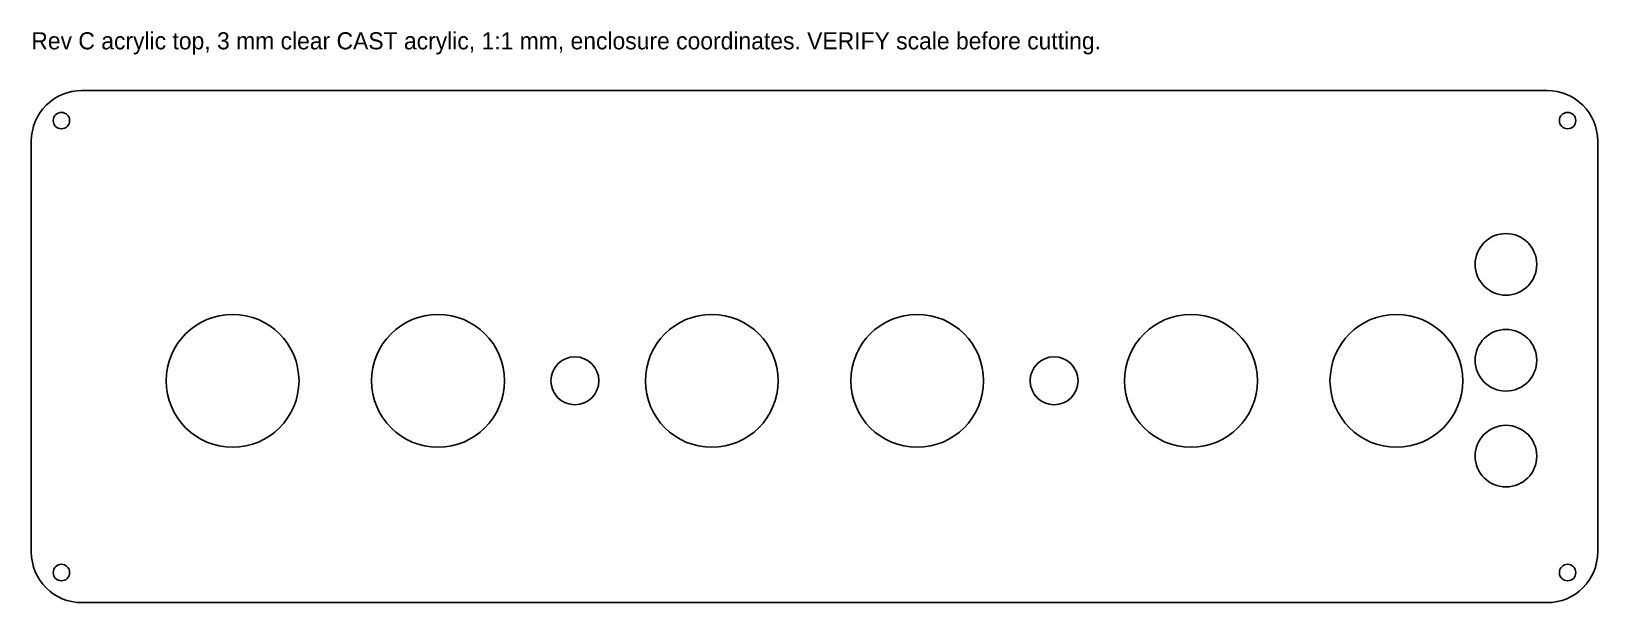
# Model space of a CAD drawing. Header units: millimetres. Extents: x 3 to 231, y 3 to 86.
import ezdxf

# ---------------------------------------------------------------- set-up
doc = ezdxf.new("R2010")
doc.units = ezdxf.units.MM
doc.layers.add('CUT', color=1, linetype='Continuous')
doc.layers.add('NOTES', color=7, linetype='Continuous')

msp = doc.modelspace()

# ---------------------------------------------------------------- linework, layer by layer
at = {"layer": 'CUT'}
for p, q in [((224, 77.4), (10, 77.4)), ((2.6, 70), (2.6, 10)), ((231.4, 10), (231.4, 70)), ((10, 2.6), (224, 2.6))]:
    msp.add_line(p, q, dxfattribs=at)
for centre, radius in [((7, 73), 1.2), ((227, 73), 1.2), ((218, 52), 4.5), ((32, 35), 9.7), ((62, 35), 9.7), ((102, 35), 9.7), ((132, 35), 9.7), ((172, 35), 9.7), ((202, 35), 9.7), ((218, 38), 4.5), ((82, 35), 3.5), ((152, 35), 3.5), ((218, 24), 4.5), ((7, 7), 1.2), ((227, 7), 1.2)]:
    msp.add_circle(centre, radius, dxfattribs=at)
for centre, start, end in [((10, 70), 90, 180), ((224, 70), 0, 90), ((10, 10), 180, 270), ((224, 10), 270, 0)]:
    msp.add_arc(centre, 7.4, start, end, dxfattribs=at)

# ---------------------------------------------------------------- texts
at = {"layer": 'NOTES'}
msp.add_text('Rev C acrylic top, 3 mm clear CAST acrylic, 1:1 mm, enclosure coordinates. VERIFY scale before cutting.', height=2.5, dxfattribs=at).set_placement((2.6, 83.4))

doc.saveas('drawing.dxf')
